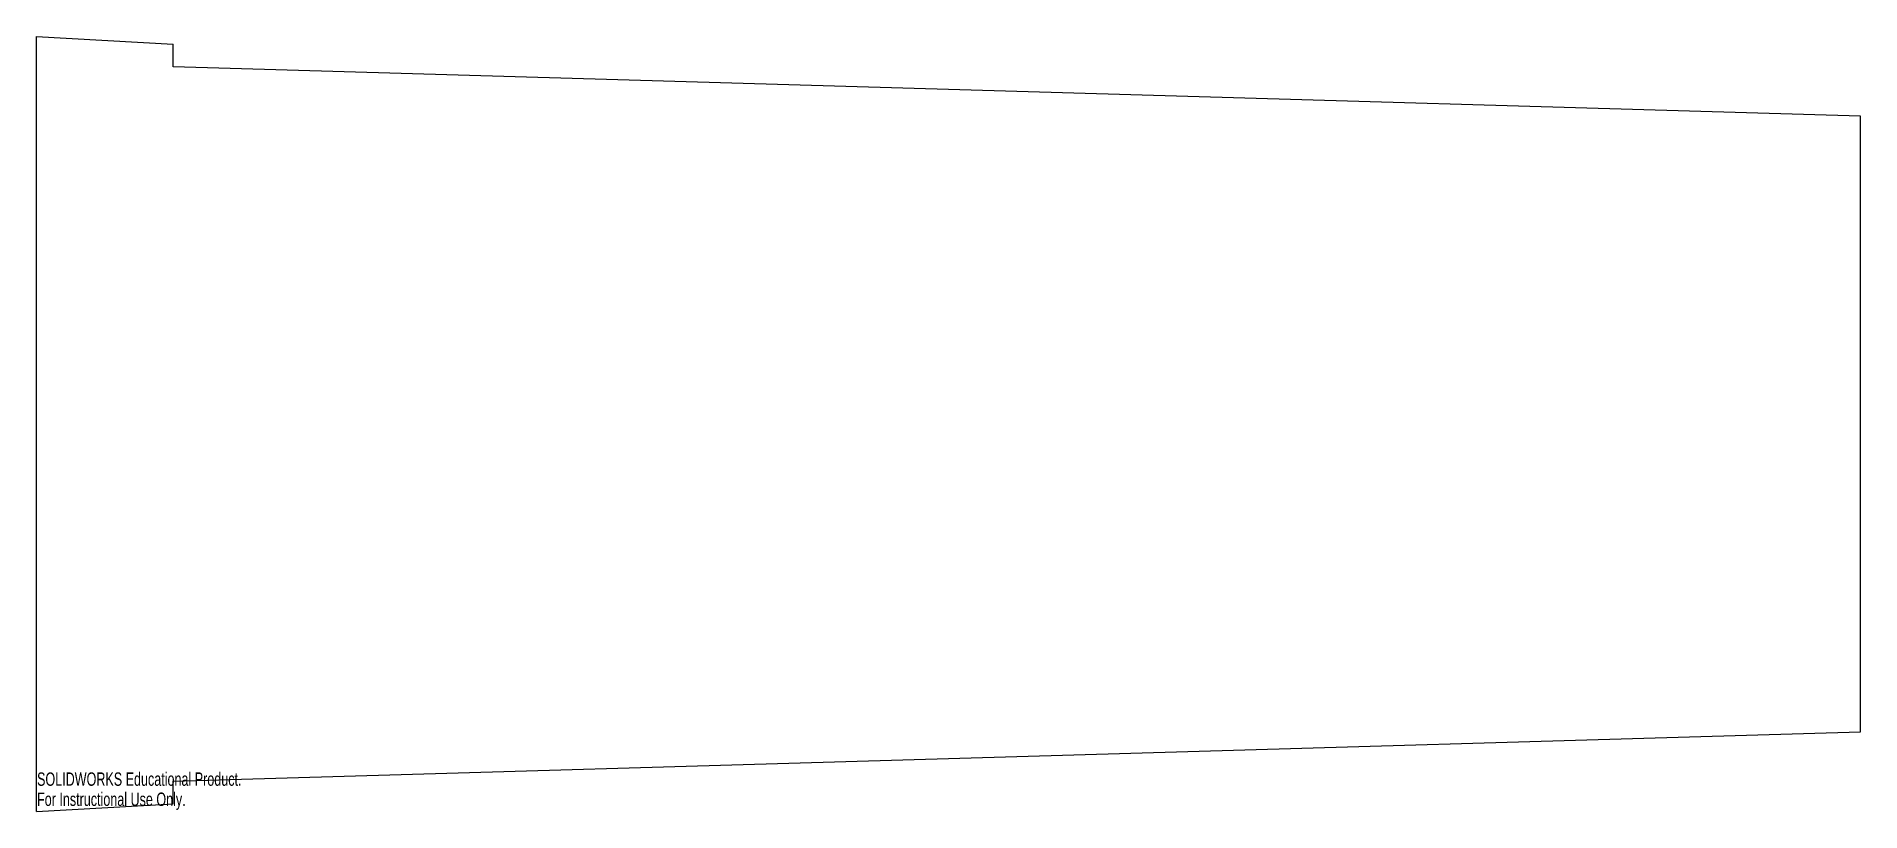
# Model space of a CAD drawing. Header units: millimetres. Extents: x 0 to 508, y 0 to 215.
import ezdxf

# ---------------------------------------------------------------- set-up
doc = ezdxf.new("R2010")
doc.units = ezdxf.units.MM
doc.styles.add('SLDTEXTSTYLE0', font='TXT', dxfattribs={"width": 0.7})

msp = doc.modelspace()

# ---------------------------------------------------------------- linework, layer by layer
at = {"color": 7, "linetype": 'Continuous', "lineweight": 25}
for p, q in [((-0.16, -0.48), (-0.16, 215.42)), ((-0.16, 215.42), (37.94, 213.31)), ((37.94, 206.96), (37.94, 213.31)), ((507.84, 193.2), (37.94, 206.96)), ((507.84, 21.75), (507.84, 193.2)), ((37.94, 7.99), (507.84, 21.75)), ((37.94, 1.64), (37.94, 7.99)), ((-0.16, -0.48), (37.94, 1.64))]:
    msp.add_line(p, q, dxfattribs=at)

# ---------------------------------------------------------------- texts
at = {"color": 7, "linetype": 'Continuous', "char_height": 3.7351, "attachment_point": 1, "style": 'SLDTEXTSTYLE0'}
for s, insert in [('SOLIDWORKS Educational Product.', (0, 10.42)), ('For Instructional Use Only.', (0, 4.81))]:
    msp.add_mtext(s, dxfattribs=dict(at, insert=insert))

doc.saveas('drawing.dxf')
